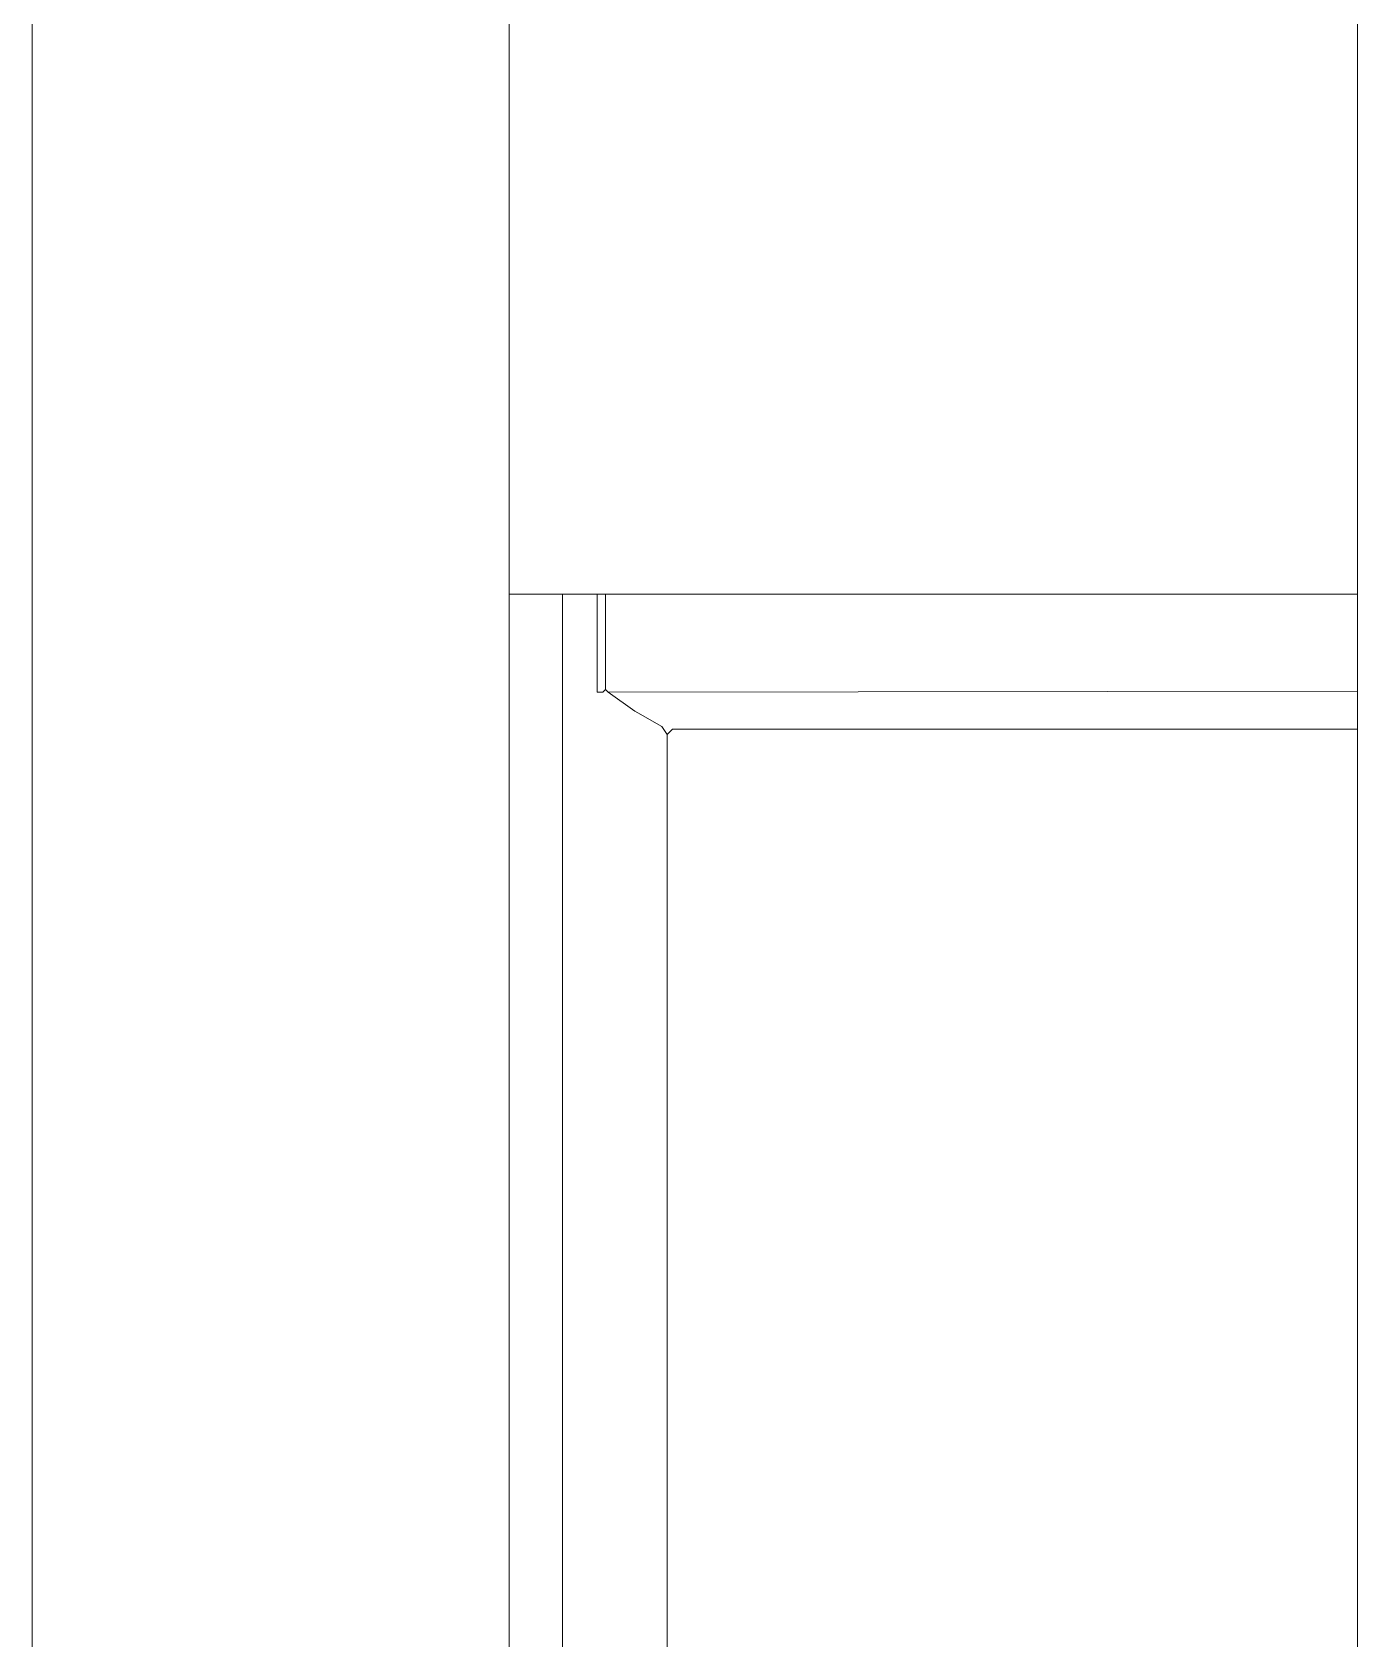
# Model space of a CAD drawing. Header units: millimetres. Extents: x 0 to 28440, y -12508 to -2066.
# Drawn here: x 15474.8 to 15524.8, y -9007 to -8946.4 of the extents above; entities that cross this region are included whole.
import ezdxf

# ---------------------------------------------------------------- set-up
doc = ezdxf.new("R2010")
doc.units = ezdxf.units.MM
for name, color, linetype, lineweight in [('DS-定制五金', 2, 'Continuous', 13), ('DS-定制台面', 4, 'Continuous', 13), ('DS-定制柜体', 4, 'Continuous', 13)]:
    doc.layers.add(name, color=color, linetype=linetype, lineweight=lineweight)

# ---------------------------------------------------------------- blocks, each defined once
blk = doc.blocks.new('LEGEND_e3f41d8545268fbe67e594de8254ceab_8033f885b88a42619b72a4b390f941b0fa1cf8a2-6402-493e-bc92-b14cb4f5df68')
at = {"layer": 'DS-定制五金', "color": 0, "linetype": 'Continuous'}
for p, q in [((21.2, 116.2), (21.2, 119.9)), ((21.2, 119.9), (49.46, 119.9)), ((21.5, 116.3), (21.5, 119.9)), ((21.4, 116.2), (21.2, 116.2)), ((21.5, 116.3), (21.4, 116.2)), ((21.6, 116.2), (21.5, 116.3)), ((21.6, 116.2), (21.5, 116.3)), ((49.46, 116.239), (21.6, 116.2)), ((22.59, 115.48), (21.6, 116.2)), ((22.71, 115.42), (22.59, 115.48)), ((23.6, 114.9), (22.71, 115.42)), ((23.8, 114.6), (23.6, 114.9)), ((24, 114.8), (23.8, 114.6)), ((23.8, 114.6), (23.8, 67.6)), ((49.46, 114.8), (24, 114.8))]:
    blk.add_line(p, q, dxfattribs=at)
blk = doc.blocks.new('LEGEND_e3f41d8545268fbe67e594de8254ceab_8033f885b88a42619b72a4b390f941b0105ed58a-91e4-440a-bcc0-12d89b52c8e5')
at = {"layer": 'DS-定制五金', "color": 0, "linetype": 'Continuous'}
for p, q in [((21.2, 116.2), (21.2, 119.9)), ((21.2, 119.9), (49.46, 119.9)), ((21.5, 116.3), (21.5, 119.9)), ((21.4, 116.2), (21.2, 116.2)), ((21.5, 116.3), (21.4, 116.2)), ((21.6, 116.2), (21.5, 116.3)), ((21.6, 116.2), (21.5, 116.3)), ((49.46, 116.239), (21.6, 116.2)), ((22.59, 115.48), (21.6, 116.2)), ((22.71, 115.42), (22.59, 115.48)), ((23.6, 114.9), (22.71, 115.42)), ((23.8, 114.6), (23.6, 114.9)), ((24, 114.8), (23.8, 114.6)), ((23.8, 114.6), (23.8, 67.6)), ((49.46, 114.8), (24, 114.8))]:
    blk.add_line(p, q, dxfattribs=at)
blk = doc.blocks.new('LEGEND_e3f41d8545268fbe67e594de8254ceab_8033f885b88a42619b72a4b390f941b00ca4d2e6-90cb-4d80-be64-5a7074b7126e')
at = {"layer": 'DS-定制五金', "color": 0, "linetype": 'Continuous'}
for p, q in [((21.2, 116.2), (21.2, 119.9)), ((21.2, 119.9), (49.46, 119.9)), ((21.5, 116.3), (21.5, 119.9)), ((21.4, 116.2), (21.2, 116.2)), ((21.5, 116.3), (21.4, 116.2)), ((21.6, 116.2), (21.5, 116.3)), ((21.6, 116.2), (21.5, 116.3)), ((49.46, 116.239), (21.6, 116.2)), ((22.59, 115.48), (21.6, 116.2)), ((22.71, 115.42), (22.59, 115.48)), ((23.6, 114.9), (22.71, 115.42)), ((23.8, 114.6), (23.6, 114.9)), ((24, 114.8), (23.8, 114.6)), ((23.8, 114.6), (23.8, 67.6)), ((49.46, 114.8), (24, 114.8))]:
    blk.add_line(p, q, dxfattribs=at)
blk = doc.blocks.new('LEGEND_e3f41d8545268fbe67e594de8254ceab_8033f885b88a42619b72a4b390f941b0a8ebc32a-0070-453e-bc9c-6ff4a51774e4')
at = {"layer": 'DS-定制五金', "color": 0, "linetype": 'Continuous'}
for p, q in [((21.2, 116.2), (21.2, 119.9)), ((21.2, 119.9), (49.46, 119.9)), ((21.5, 116.3), (21.5, 119.9)), ((21.4, 116.2), (21.2, 116.2)), ((21.5, 116.3), (21.4, 116.2)), ((21.6, 116.2), (21.5, 116.3)), ((21.6, 116.2), (21.5, 116.3)), ((49.46, 116.239), (21.6, 116.2)), ((22.59, 115.48), (21.6, 116.2)), ((22.71, 115.42), (22.59, 115.48)), ((23.6, 114.9), (22.71, 115.42)), ((23.8, 114.6), (23.6, 114.9)), ((24, 114.8), (23.8, 114.6)), ((23.8, 114.6), (23.8, 67.6)), ((49.46, 114.8), (24, 114.8))]:
    blk.add_line(p, q, dxfattribs=at)
blk = doc.blocks.new('LEGEND_e3f41d8545268fbe67e594de8254ceab_8033f885b88a42619b72a4b390f941b03c088be2-111b-4af7-a5d4-cdadb5074cd1')
at = {"layer": 'DS-定制五金', "color": 0, "linetype": 'Continuous'}
for p, q in [((21.2, 116.2), (21.2, 119.9)), ((21.2, 119.9), (49.46, 119.9)), ((21.5, 116.3), (21.5, 119.9)), ((21.4, 116.2), (21.2, 116.2)), ((21.5, 116.3), (21.4, 116.2)), ((21.6, 116.2), (21.5, 116.3)), ((21.6, 116.2), (21.5, 116.3)), ((49.46, 116.239), (21.6, 116.2)), ((22.59, 115.48), (21.6, 116.2)), ((22.71, 115.42), (22.59, 115.48)), ((23.6, 114.9), (22.71, 115.42)), ((23.8, 114.6), (23.6, 114.9)), ((24, 114.8), (23.8, 114.6)), ((23.8, 114.6), (23.8, 67.6)), ((49.46, 114.8), (24, 114.8))]:
    blk.add_line(p, q, dxfattribs=at)
blk = doc.blocks.new('LEGEND_e3f41d8545268fbe67e594de8254ceab_8033f885b88a42619b72a4b390f941b0011c546b-13a3-4b1e-9abd-a5e52a73513d')
at = {"layer": 'DS-定制五金', "color": 0, "linetype": 'Continuous'}
for p, q in [((21.2, 116.2), (21.2, 119.9)), ((21.2, 119.9), (49.46, 119.9)), ((21.5, 116.3), (21.5, 119.9)), ((21.4, 116.2), (21.2, 116.2)), ((21.5, 116.3), (21.4, 116.2)), ((21.6, 116.2), (21.5, 116.3)), ((21.6, 116.2), (21.5, 116.3)), ((49.46, 116.239), (21.6, 116.2)), ((22.59, 115.48), (21.6, 116.2)), ((22.71, 115.42), (22.59, 115.48)), ((23.6, 114.9), (22.71, 115.42)), ((23.8, 114.6), (23.6, 114.9)), ((24, 114.8), (23.8, 114.6)), ((23.8, 114.6), (23.8, 67.6)), ((49.46, 114.8), (24, 114.8))]:
    blk.add_line(p, q, dxfattribs=at)
blk = doc.blocks.new('LEGEND_e3f41d8545268fbe67e594de8254ceab_8033f885b88a42619b72a4b390f941b0246eddd7-ca98-49d0-927f-99d4f62264d2')
at = {"layer": 'DS-定制五金', "color": 0, "linetype": 'Continuous'}
for p, q in [((21.2, 116.2), (21.2, 119.9)), ((21.2, 119.9), (49.46, 119.9)), ((21.5, 116.3), (21.5, 119.9)), ((21.4, 116.2), (21.2, 116.2)), ((21.5, 116.3), (21.4, 116.2)), ((21.6, 116.2), (21.5, 116.3)), ((21.6, 116.2), (21.5, 116.3)), ((49.46, 116.239), (21.6, 116.2)), ((22.59, 115.48), (21.6, 116.2)), ((22.71, 115.42), (22.59, 115.48)), ((23.6, 114.9), (22.71, 115.42)), ((23.8, 114.6), (23.6, 114.9)), ((24, 114.8), (23.8, 114.6)), ((23.8, 114.6), (23.8, 67.6)), ((49.46, 114.8), (24, 114.8))]:
    blk.add_line(p, q, dxfattribs=at)
blk = doc.blocks.new('LEGEND_e3f41d8545268fbe67e594de8254ceab_8033f885b88a42619b72a4b390f941b061bc08d1-6243-4074-bec1-a0773fc5645a')
at = {"layer": 'DS-定制五金', "color": 0, "linetype": 'Continuous'}
for p, q in [((21.2, 116.2), (21.2, 119.9)), ((21.2, 119.9), (49.46, 119.9)), ((21.5, 116.3), (21.5, 119.9)), ((21.4, 116.2), (21.2, 116.2)), ((21.5, 116.3), (21.4, 116.2)), ((21.6, 116.2), (21.5, 116.3)), ((21.6, 116.2), (21.5, 116.3)), ((49.46, 116.239), (21.6, 116.2)), ((22.59, 115.48), (21.6, 116.2)), ((22.71, 115.42), (22.59, 115.48)), ((23.6, 114.9), (22.71, 115.42)), ((23.8, 114.6), (23.6, 114.9)), ((24, 114.8), (23.8, 114.6)), ((23.8, 114.6), (23.8, 67.6)), ((49.46, 114.8), (24, 114.8))]:
    blk.add_line(p, q, dxfattribs=at)

msp = doc.modelspace()

# ---------------------------------------------------------------- linework, layer by layer
at = {"layer": 'DS-定制台面', "color": 255, "linetype": 'Continuous'}
for p, q in [((15494.792, -8967.601), (15492.781, -8967.601)), ((15494.792, -9067.601), (15494.792, -8967.601))]:
    msp.add_line(p, q, dxfattribs=at)
at = {"layer": 'DS-定制柜体', "color": 255, "linetype": 'Continuous'}
for p, q in [((15474.791, -8167.601), (15474.791, -8967.601)), ((15524.792, -8167.601), (15524.791, -9067.601)), ((15474.791, -8617.601), (15474.791, -9067.601)), ((15492.791, -9067.601), (15492.791, -8617.601)), ((15492.781, -8967.601), (15524.801, -8967.601))]:
    msp.add_line(p, q, dxfattribs=at)

# ---------------------------------------------------------------- block references
at = {"layer": 'DS-定制五金', "color": 7, "xscale": 1.015228426395939, "yscale": 0.9999999389648474}
for name in ['LEGEND_e3f41d8545268fbe67e594de8254ceab_8033f885b88a42619b72a4b390f941b0fa1cf8a2-6402-493e-bc92-b14cb4f5df68', 'LEGEND_e3f41d8545268fbe67e594de8254ceab_8033f885b88a42619b72a4b390f941b0105ed58a-91e4-440a-bcc0-12d89b52c8e5', 'LEGEND_e3f41d8545268fbe67e594de8254ceab_8033f885b88a42619b72a4b390f941b00ca4d2e6-90cb-4d80-be64-5a7074b7126e', 'LEGEND_e3f41d8545268fbe67e594de8254ceab_8033f885b88a42619b72a4b390f941b0a8ebc32a-0070-453e-bc9c-6ff4a51774e4', 'LEGEND_e3f41d8545268fbe67e594de8254ceab_8033f885b88a42619b72a4b390f941b03c088be2-111b-4af7-a5d4-cdadb5074cd1', 'LEGEND_e3f41d8545268fbe67e594de8254ceab_8033f885b88a42619b72a4b390f941b0011c546b-13a3-4b1e-9abd-a5e52a73513d', 'LEGEND_e3f41d8545268fbe67e594de8254ceab_8033f885b88a42619b72a4b390f941b0246eddd7-ca98-49d0-927f-99d4f62264d2', 'LEGEND_e3f41d8545268fbe67e594de8254ceab_8033f885b88a42619b72a4b390f941b061bc08d1-6243-4074-bec1-a0773fc5645a']:
    msp.add_blockref(name, (15474.588, -9087.501), dxfattribs=at)

doc.saveas('drawing.dxf')
